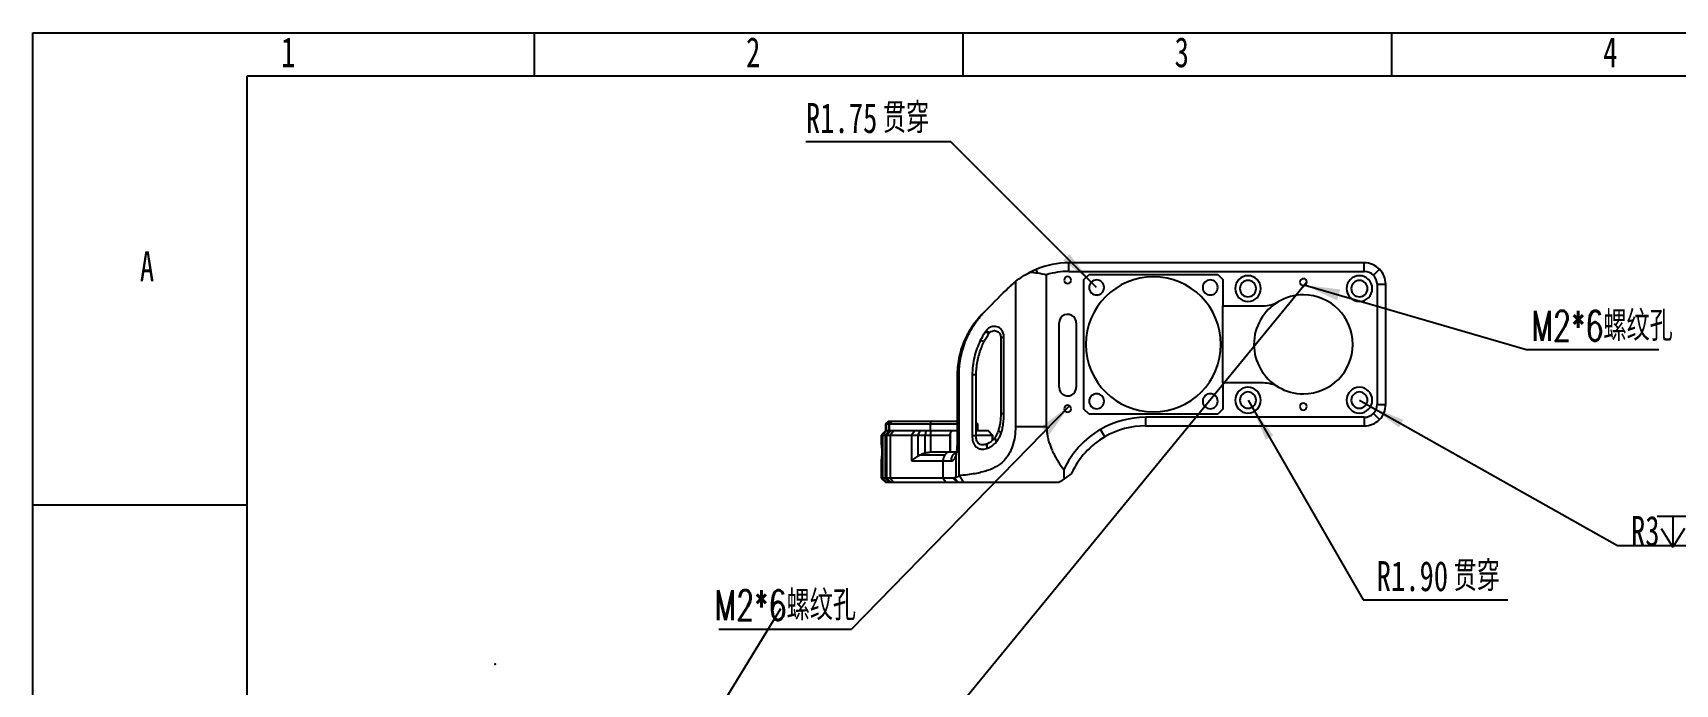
# Model space of a CAD drawing. Header units: millimetres. Extents: x 0 to 304, y 0 to 210.
# Drawn here: x 0 to 191.6, y 134.1 to 210 of the extents above; entities that cross this region are included whole.
import ezdxf

# ---------------------------------------------------------------- set-up
doc = ezdxf.new("R2010")
doc.units = ezdxf.units.MM
doc.header["$PDSIZE"] = -1
doc.layers.add('图框', color=7, linetype='Continuous')
doc.styles.add('SLDTEXTSTYLE0', font='TXT', dxfattribs={"width": 0.7, "bigfont": 'bigfont'})
doc.styles.add('SLDTEXTSTYLE3', font='TXT', dxfattribs={"width": 0.7})
doc.dimstyles.new('SLDDIMSTYLE2', dxfattribs={"dimtxt": 3.5, "dimasz": 4.08, "dimexe": 0, "dimexo": 0.0625, "dimgap": 0.875, "dimtad": 0, "dimtih": 1, "dimtoh": 1, "dimlfac": 2, "dimrnd": 1e-09, "dimzin": 12, "dimdsep": 46, "dimtxsty": 'SLDTEXTSTYLE3', "dimsah": 1, "dimcen": 0, "dimadec": 0, "dimazin": 3, "dimtfac": 1, "dimtofl": 0, "dimtmove": 0, "dimatfit": 3, "dimfxl": 1, "dimfrac": 2, "dimtolj": 1, "dimtzin": 12, "dimarcsym": 0})
doc.dimstyles.new('SLDDIMSTYLE3', dxfattribs={"dimtxt": 3.5, "dimasz": 4.08, "dimexe": 0, "dimexo": 0.0625, "dimgap": 0.875, "dimtad": 0, "dimtih": 1, "dimtoh": 1, "dimlfac": 2, "dimrnd": 1e-09, "dimzin": 4, "dimdsep": 46, "dimtxsty": 'SLDTEXTSTYLE3', "dimsah": 1, "dimcen": 0, "dimadec": 0, "dimazin": 1, "dimtfac": 1, "dimtofl": 0, "dimtmove": 0, "dimatfit": 3, "dimfxl": 1, "dimfrac": 2, "dimtolj": 1, "dimtzin": 12, "dimarcsym": 0})
doc.dimstyles.new('SLDDIMSTYLE4', dxfattribs={"dimtxt": 0.18, "dimasz": 4.08, "dimexe": 0, "dimexo": 0.0625, "dimgap": 0, "dimtad": 0, "dimtih": 1, "dimtoh": 1, "dimdec": 0, "dimrnd": 1e-09, "dimzin": 0, "dimdsep": 46, "dimtxsty": 'Standard', "dimsah": 1, "dimcen": 0.09, "dimadec": 0, "dimazin": 0, "dimtfac": 4.08, "dimtdec": 0, "dimtofl": 0, "dimtmove": 0, "dimatfit": 3, "dimfxl": 1, "dimfrac": 2, "dimtolj": 1, "dimtzin": 0, "dimarcsym": 0})
doc.dimstyles.new('SLDDIMSTYLE5', dxfattribs={"dimtxt": 0.18, "dimasz": 4.08, "dimexe": 0, "dimexo": 0.0625, "dimgap": 0, "dimtad": 0, "dimtih": 1, "dimtoh": 1, "dimdec": 0, "dimrnd": 1e-09, "dimzin": 0, "dimdsep": 46, "dimtxsty": 'Standard', "dimblk1": 'NONE', "dimblk2": 'NONE', "dimsah": 1, "dimcen": 0.09, "dimadec": 0, "dimazin": 0, "dimtfac": 4.08, "dimtdec": 0, "dimtofl": 0, "dimtmove": 0, "dimatfit": 3, "dimldrblk": 'NONE', "dimfxl": 1, "dimfrac": 2, "dimtolj": 1, "dimtzin": 0, "dimarcsym": 0})

# ---------------------------------------------------------------- blocks, each defined once
blk = doc.blocks.new('SW_SYMBOL_HOLE_DEPTH')
at = {"layer": '图框', "color": 0}
for p, q in [((0, 875), (800, 875)), ((400, 875), (400, 75)), ((100, 555), (400, 75)), ((700, 555), (400, 75))]:
    blk.add_line(p, q, dxfattribs=at)
blk = doc.blocks.new('_D_2')
at = {"layer": '图框'}
for p, q in [((154.77, 167.2), (156.08, 166.46)), ((156.08, 166.46), (184.86, 150.24)), ((184.86, 150.24), (194.95, 150.24))]:
    blk.add_line(p, q, dxfattribs=at)
blk.add_solid([(156.08, 166.46), (159.38, 164.01), (159.88, 164.9)], dxfattribs=at)
at = {"layer": '图框', "xscale": 0.0045117371, "yscale": 0.0045117371, "zscale": 0.0045117371}
blk.add_blockref('SW_SYMBOL_HOLE_DEPTH', (189.52, 149.72), dxfattribs=at)
at = {"layer": '图框', "char_height": 3.5, "attachment_point": 1, "style": 'SLDTEXTSTYLE3'}
for s, insert in [('R3', (186.45, 153.71)), ('3', (193.41, 153.71))]:
    blk.add_mtext(s, dxfattribs=dict(at, insert=insert))
blk = doc.blocks.new('_D_3')
at = {"layer": '图框'}
for p, q in [((141.77, 167.2), (142.24, 166.37)), ((142.24, 166.37), (155.19, 143.93)), ((155.19, 143.93), (172.1, 143.93))]:
    blk.add_line(p, q, dxfattribs=at)
blk.add_solid([(142.24, 166.37), (143.84, 162.59), (144.72, 163.09)], dxfattribs=at)
at = {"layer": '图框', "char_height": 3.5, "attachment_point": 1}
for s, insert, style in [('R1.90', (156.78, 148.44), 'SLDTEXTSTYLE3'), ('贯穿', (165.76, 148.44), 'SLDTEXTSTYLE0')]:
    blk.add_mtext(s, dxfattribs=dict(at, insert=insert, style=style))
blk = doc.blocks.new('_D_4')
at = {"layer": '图框'}
for p, q in [((107.1, 197.32), (90.19, 197.32)), ((123.49, 180.94), (107.1, 197.32)), ((124.11, 180.33), (123.49, 180.94))]:
    blk.add_line(p, q, dxfattribs=at)
blk.add_solid([(123.49, 180.94), (120.96, 184.19), (120.24, 183.47)], dxfattribs=at)
at = {"layer": '图框', "char_height": 3.5, "attachment_point": 1}
for s, insert, style in [('R1.75', (90.19, 201.83), 'SLDTEXTSTYLE3'), ('贯穿', (99.17, 201.83), 'SLDTEXTSTYLE0')]:
    blk.add_mtext(s, dxfattribs=dict(at, insert=insert, style=style))
blk = doc.blocks.new('SW_NOTE_0')
at = {"layer": '图框', "color": 0}
blk.add_line((-15.5, 0), (0, 0), dxfattribs=at)
at = {"layer": '图框', "color": 0, "insert": (-15.98, 4.52), "char_height": 3.5, "attachment_point": 1, "style": 'SLDTEXTSTYLE0'}
blk.add_mtext('M2*6螺纹孔', dxfattribs=at)
blk = doc.blocks.new('_None')
blk = doc.blocks.new('SW_NOTE_0_1')
at = {"layer": '图框', "color": 0}
blk.add_line((15.33, 0), (0, 0), dxfattribs=at)
at = {"layer": '图框', "color": 0, "insert": (0.46, 4.55), "char_height": 3.5, "attachment_point": 1, "style": 'SLDTEXTSTYLE0'}
blk.add_mtext('M2*6螺纹孔', dxfattribs=at)

msp = doc.modelspace()

# ---------------------------------------------------------------- linework, layer by layer
at = {"color": 7, "linetype": 'Continuous', "lineweight": 25}
for p, q in [((117.2206, 182.0222), (117.0495, 182.4352)), ((120.8764, 182.1964), (120.8764, 183.1964)), ((155.3342, 183.1964), (120.8764, 183.1964)), ((120.8764, 182.1964), (155.3342, 182.1964)), ((155.3342, 182.1964), (155.3342, 183.1964)), ((156.3949, 181.7571), (157.102, 182.4642)), ((114.6374, 181.0115), (114.6374, 164.1214)), ((118.2716, 164.1214), (118.2716, 181.8112)), ((122.6342, 181.2606), (123.22, 181.8464)), ((122.6342, 166.1322), (122.6342, 181.2606)), ((123.22, 181.8464), (138.2484, 181.8464)), ((138.2484, 181.8464), (138.8342, 181.2606)), ((138.8342, 181.2606), (138.8342, 178.1964)), ((156.8342, 180.6964), (156.8342, 166.6964)), ((156.8342, 180.6964), (157.8342, 180.6964)), ((157.8342, 166.6964), (157.8342, 180.6964)), ((138.8342, 178.1964), (143.5542, 178.1964)), ((138.8342, 169.1964), (138.8342, 178.1964)), ((110.7274, 177.157), (110.7507, 177.2129)), ((111.5497, 174.9661), (111.1174, 175.1413)), ((111.2081, 175.2753), (111.6516, 175.087)), ((112.9206, 174.5455), (112.9206, 165.6214)), ((112.9206, 174.5455), (113.2996, 174.5455)), ((113.2996, 165.6214), (113.2996, 174.5455)), ((119.7342, 168.6964), (119.7342, 176.1964)), ((121.7342, 176.1964), (121.7342, 168.6964)), ((110.9767, 173.988), (110.5347, 174.1292)), ((107.8214, 169.7291), (107.8214, 162.1214)), ((107.8255, 169.7041), (107.8261, 169.7041)), ((107.8699, 162.1214), (107.8699, 169.7041)), ((108.0584, 158.4188), (108.0584, 170.1439)), ((109.5954, 170.144), (109.5954, 163.026)), ((110.0584, 170.144), (109.5954, 170.144)), ((110.0584, 163.026), (110.0584, 170.144)), ((138.8342, 169.1964), (138.8342, 166.1322)), ((143.5542, 169.1964), (138.8342, 169.1964)), ((156.8342, 166.6964), (157.8342, 166.6964)), ((112.9206, 165.6214), (113.2996, 165.6214)), ((123.22, 165.5464), (122.6342, 166.1322)), ((138.2484, 165.5464), (123.22, 165.5464)), ((155.3342, 165.1964), (129.8191, 165.1964)), ((129.8191, 165.1964), (129.8191, 164.1964)), ((138.8342, 166.1322), (138.2484, 165.5464)), ((155.3342, 165.1964), (155.3342, 164.1964)), ((156.3949, 165.6358), (157.102, 164.9287)), ((99.4842, 163.6214), (98.9842, 163.1214)), ((98.9842, 163.1214), (98.9842, 162.0286)), ((98.9842, 163.1214), (99.1113, 163.1214)), ((99.6003, 163.6214), (99.1113, 163.1214)), ((99.1113, 163.1214), (99.1113, 158.1214)), ((99.1113, 163.1214), (99.4194, 163.1214)), ((99.9083, 163.6214), (99.4194, 163.1214)), ((99.4194, 163.1214), (99.4194, 158.1214)), ((99.4194, 163.1214), (99.6512, 163.1214)), ((99.7842, 164.7214), (99.4842, 164.4214)), ((99.4842, 164.4214), (99.4842, 163.6214)), ((99.4842, 164.4214), (99.6003, 164.4214)), ((99.6003, 163.6214), (99.4842, 163.6214)), ((99.6003, 164.4214), (99.8936, 164.7214)), ((99.6003, 163.6214), (99.6003, 164.4214)), ((99.6003, 164.4214), (99.9083, 164.4214)), ((99.9083, 163.6214), (99.6003, 163.6214)), ((100.0938, 163.6214), (99.6512, 163.1214)), ((99.6512, 163.1214), (100.0472, 163.1214)), ((99.6512, 158.1214), (99.6512, 163.1214)), ((99.8936, 164.7214), (99.7842, 164.7214)), ((100.2017, 164.7214), (99.8936, 164.7214)), ((99.9083, 164.4214), (100.2017, 164.7214)), ((99.9083, 163.6214), (99.9083, 164.4214)), ((99.9083, 164.4214), (99.959, 164.4214)), ((99.959, 163.6214), (99.9083, 163.6214)), ((99.959, 163.6214), (99.959, 164.4214)), ((99.959, 164.4214), (104.7342, 164.4214)), ((100.0938, 163.6214), (99.959, 163.6214)), ((100.4106, 163.6214), (100.0472, 163.1214)), ((100.0472, 158.1214), (100.0472, 163.1214)), ((100.0472, 163.1214), (102.5166, 163.1214)), ((100.4106, 163.6214), (100.0938, 163.6214)), ((100.2357, 164.7214), (100.2017, 164.7214)), ((104.7342, 164.7214), (100.2357, 164.7214)), ((102.88, 163.6214), (100.4106, 163.6214)), ((102.88, 163.6214), (102.5166, 163.1214)), ((102.5166, 163.1214), (102.5166, 160.1214)), ((102.5166, 163.1214), (103.2483, 163.1214)), ((103.4653, 163.6214), (102.88, 163.6214)), ((103.4653, 163.6214), (103.2483, 163.1214)), ((103.2483, 163.1214), (103.2483, 160.6706)), ((103.2483, 163.1214), (104.1226, 163.1214)), ((104.1648, 163.6214), (103.4653, 163.6214)), ((104.1648, 163.6214), (104.1226, 163.1214)), ((104.1226, 161.0527), (104.1226, 163.1214)), ((104.1226, 163.1214), (104.7342, 163.1214)), ((104.7342, 163.6214), (104.1648, 163.6214)), ((104.7342, 164.7214), (104.7342, 164.4214)), ((107.8214, 164.7214), (104.7342, 164.7214)), ((104.7342, 163.6214), (104.7342, 164.4214)), ((104.7342, 164.4214), (107.8214, 164.4214)), ((104.7342, 163.6214), (104.7342, 163.1214)), ((107.314, 163.6214), (104.7342, 163.6214)), ((104.7342, 163.1214), (104.7342, 161.1214)), ((104.7342, 163.1214), (106.9663, 163.1214)), ((106.9663, 163.1214), (106.9663, 161.1214)), ((107.0488, 161.1214), (107.0488, 163.3864)), ((107.8016, 163.6214), (107.314, 163.6214)), ((107.8214, 163.6146), (107.8016, 163.6214)), ((110.0584, 163.026), (109.5954, 163.026)), ((110.2342, 164.4214), (110.0584, 164.5973)), ((110.0584, 164.4214), (110.2342, 164.4214)), ((111.472, 163.6214), (110.0584, 163.6214)), ((110.0584, 163.1214), (111.9711, 163.1214)), ((110.2342, 163.6214), (110.2342, 164.4214)), ((111.472, 163.6214), (111.9711, 163.1214)), ((111.4757, 163.6214), (111.472, 163.6214)), ((111.9757, 163.1214), (111.4757, 163.6214)), ((111.9711, 163.1214), (111.9757, 163.1214)), ((111.9711, 163.1214), (111.9711, 162.5371)), ((111.9757, 162.5412), (111.9757, 163.1214)), ((112.6422, 163.65), (112.9588, 163.3255)), ((114.6374, 164.1214), (118.2716, 164.1214)), ((125.0691, 162.9237), (124.5691, 163.7897)), ((129.8191, 164.1964), (155.3342, 164.1964)), ((106.9118, 161.1214), (104.6479, 161.1214)), ((107.9764, 161.1214), (106.9118, 161.1214)), ((107.8254, 162.1214), (107.8261, 162.1214)), ((111.344, 162.1078), (111.3144, 161.7937)), ((111.3789, 161.6197), (111.3722, 161.585)), ((112.2274, 162.8099), (112.3743, 162.2826)), ((98.9842, 160.2786), (98.9842, 158.1214)), ((102.5166, 160.1214), (106.185, 160.1214)), ((103.536, 160.8285), (106.3979, 160.8285)), ((106.185, 160.1214), (106.185, 158.1214)), ((106.185, 160.1214), (107.1244, 160.1214)), ((107.7031, 158.1638), (107.7031, 160.7364)), ((98.9842, 158.1214), (99.4842, 157.6214)), ((99.1113, 158.1214), (98.9842, 158.1214)), ((99.1113, 158.1214), (99.6003, 157.6214)), ((99.4194, 158.1214), (99.1113, 158.1214)), ((99.6512, 158.1214), (99.4194, 158.1214)), ((99.4194, 158.1214), (99.9083, 157.6214)), ((99.4842, 157.6214), (99.6003, 157.6214)), ((99.6003, 157.6214), (99.9083, 157.6214)), ((100.0472, 158.1214), (99.6512, 158.1214)), ((100.0938, 157.6214), (99.6512, 158.1214)), ((99.9083, 157.6214), (100.0938, 157.6214)), ((106.185, 158.1214), (100.0472, 158.1214)), ((100.0472, 158.1214), (100.4106, 157.6214)), ((100.0938, 157.6214), (100.4106, 157.6214)), ((100.4106, 157.6214), (106.5484, 157.6214)), ((107.3762, 158.1214), (106.185, 158.1214)), ((106.185, 158.1214), (106.5484, 157.6214)), ((106.5484, 157.6214), (107.819, 157.6214)), ((107.819, 157.6214), (107.3762, 158.1214)), ((107.4793, 158.1248), (107.936, 157.6214)), ((107.819, 157.6214), (107.936, 157.6214))]:
    msp.add_line(p, q, dxfattribs=at)
at = {"color": 7, "linetype": 'Continuous'}
for q in [(53.8985, 136.422), (53.9271, 136.4793)]:
    msp.add_line((53.9271, 136.422), q, dxfattribs=at)
at = {"color": 7, "linetype": 'Continuous', "lineweight": 25}
for centre, radius, start, end in [((120.8764, 173.1964), 10, 112.5, 116.778497), ((120.8764, 173.1964), 10, 90, 112.5), ((120.8764, 173.1964), 9, 90, 106.82341), ((155.3342, 180.6964), 2.5, 45, 90), ((155.3342, 180.6964), 1.5, 45, 90), ((155.3342, 180.6964), 2.5, 360, 45), ((120.7342, 181.1964), 0.405, 0, 180), ((120.7342, 181.1964), 0.405, 180, 0), ((130.7342, 173.6964), 7.875, 90, 270), ((124.1051, 180.3256), 0.875, 90, 270), ((124.1051, 180.3256), 0.875, 270, 90), ((130.7342, 173.6964), 7.875, 270, 90), ((137.3634, 180.3256), 0.875, 90, 270), ((137.3634, 180.3256), 0.875, 270, 90), ((141.7688, 180.1964), 1.5, 90, 270), ((141.7688, 180.1964), 0.95, 90, 270), ((141.7688, 180.1964), 1.5, 270, 90), ((141.7688, 180.1964), 0.95, 270, 90), ((148.2342, 180.9464), 0.405, 0, 180), ((148.2342, 180.9464), 0.405, 180, 0), ((154.7688, 180.1964), 1.5, 90, 270), ((154.7688, 180.1964), 0.95, 90, 270), ((154.7688, 180.1964), 1.5, 270, 90), ((154.7688, 180.1964), 0.95, 270, 90), ((155.3342, 180.6964), 1.5, 360, 45), ((148.2342, 173.6964), 5.7684, 120.327969, 239.672031), ((143.5542, 181.6964), 3.5, 270, 285.163984), ((143.5542, 181.6964), 3.5, 285.163984, 300.327969), ((148.2342, 173.6964), 5.7684, 90, 120.327969), ((148.2342, 173.6964), 5.7684, 270, 90), ((120.7342, 176.1964), 1, 45, 180), ((120.7342, 176.1964), 1, 360, 45), ((118.7198, 170.0926), 9.126, 145.396176, 146.412093), ((120.7342, 168.6964), 1, 180, 315), ((120.7342, 168.6964), 1, 315, 360), ((141.7688, 167.1964), 1.5, 90, 270), ((141.7688, 167.1964), 1.5, 270, 90), ((143.5542, 165.6964), 3.5, 74.836016, 90), ((143.5542, 165.6964), 3.5, 59.672031, 74.836016), ((148.2342, 173.6964), 5.7684, 239.672031, 270), ((154.7688, 167.1964), 1.5, 90, 270), ((154.7688, 167.1964), 1.5, 270, 90), ((124.1051, 167.0673), 0.875, 90, 270), ((124.1051, 167.0673), 0.875, 270, 90), ((137.3634, 167.0673), 0.875, 90, 270), ((137.3634, 167.0673), 0.875, 270, 90), ((141.7688, 167.1964), 0.95, 90, 270), ((141.7688, 167.1964), 0.95, 270, 90), ((148.2342, 166.4464), 0.405, 0, 180), ((154.7688, 167.1964), 0.95, 90, 270), ((154.7688, 167.1964), 0.95, 270, 90), ((155.3342, 166.6964), 1.5, 315, 360), ((155.3342, 166.6964), 2.5, 315, 360), ((120.7342, 166.1964), 0.405, 0, 180), ((120.7342, 166.1964), 0.405, 180, 0), ((129.8191, 154.6964), 10.5, 90, 120), ((148.2342, 166.4464), 0.405, 180, 0), ((155.3342, 166.6964), 1.5, 270, 315), ((155.3342, 166.6964), 2.5, 270, 315), ((129.8191, 154.6964), 10.5, 120, 155.445733), ((129.8191, 154.6964), 9.5, 120, 155.427197), ((129.8191, 154.6964), 9.5, 90, 120), ((106.9398, 160.4749), 0.6471, 92.484439, 146.876276), ((107.3982, 160.1418), 1.2133, 145.529552, 180.962759)]:
    msp.add_arc(centre, radius, start, end, dxfattribs=at)
for points in [[(114.6374, 181.0115), (115.174, 181.4399), (115.758, 181.8146), (116.3709, 182.124)], [(116.3709, 182.124), (116.6556, 182.0999), (116.9392, 182.0659), (117.2206, 182.0222)], [(111.1589, 177.6211), (112.1818, 178.644), (113.0639, 179.5261), (113.8053, 180.2675)], [(117.2206, 182.0222), (117.5747, 181.9672), (117.9259, 181.8967), (118.2716, 181.8112)], [(111.1589, 177.6211), (111.1339, 177.5961), (110.9965, 177.4587), (110.7507, 177.2129)], [(111.1174, 175.1413), (110.9043, 174.8204), (110.7088, 174.4819), (110.5347, 174.1292)], [(110.9767, 173.988), (111.1539, 174.3415), (111.3472, 174.6672), (111.5497, 174.9661)], [(111.5497, 174.9661), (111.5793, 175.0099), (111.6133, 175.0503), (111.6516, 175.087)], [(110.928, 173.8895), (110.9441, 173.9225), (110.9603, 173.9554), (110.9767, 173.988)], [(110.0584, 170.144), (110.0584, 170.3975), (110.0702, 170.6511), (110.0934, 170.9042)], [(107.8693, 169.7041), (107.9431, 169.8763), (108.006, 170.0231), (108.0577, 170.1439)], [(100.2357, 164.7214), (100.1436, 164.6218), (100.0507, 164.5211), (99.959, 164.4214)], [(112.6422, 163.65), (112.6288, 163.6088), (112.6152, 163.5695), (112.6017, 163.5321)], [(111.344, 162.1078), (111.3033, 162.0882), (111.2621, 162.0694), (111.2205, 162.0511)], [(111.3722, 161.585), (111.3795, 161.5873), (111.3867, 161.5896), (111.394, 161.5919)], [(111.394, 161.5919), (111.3886, 161.6016), (111.3836, 161.6107), (111.3789, 161.6197)], [(112.2274, 162.8099), (112.1898, 162.7596), (112.1468, 162.7066), (112.0967, 162.6514)], [(120.2686, 159.0598), (120.2677, 158.7142), (120.2848, 158.3692), (120.3182, 158.0263)], [(107.4793, 158.1248), (107.446, 158.1225), (107.4116, 158.1214), (107.3762, 158.1214)], [(107.7028, 158.1637), (107.6346, 158.1432), (107.56, 158.1304), (107.4793, 158.1248)], [(108.0805, 158.3994), (108.0732, 158.4059), (108.0658, 158.4123), (108.0584, 158.4188)], [(120.3182, 158.0263), (120.1294, 157.8903), (119.942, 157.7552), (119.7564, 157.6214)], [(121.1794, 158.647), (120.9046, 158.4489), (120.6187, 158.2429), (120.3182, 158.0263)]]:
    msp.add_open_spline(points, degree=3, dxfattribs=at)
for points, knots in [([(113.8053, 180.2675), (113.8411, 180.303), (113.9127, 180.374), (114.0195, 180.4758), (114.1254, 180.5742), (114.2303, 180.6688), (114.3341, 180.7598), (114.4366, 180.8472), (114.5379, 180.9315), (114.6043, 180.9849), (114.6374, 181.0115)], [0, 0, 0, 0, 0.12623462, 0.25198267, 0.37731033, 0.50228443, 0.62697241, 0.75144213, 0.87576183, 1, 1, 1, 1]), ([(110.7187, 177.1645), (110.5685, 177.0064), (110.2678, 176.6896), (109.8539, 176.1637), (109.4077, 175.5136), (108.9585, 174.7197), (108.541, 173.7736), (108.2167, 172.7868), (107.989, 171.7723), (107.848, 170.7419), (107.8305, 170.0498), (107.8218, 169.704)], [0, 0, 0, 0, 0.08333486, 0.16690354, 0.25039806, 0.37558187, 0.5008135, 0.62605646, 0.75098233, 0.87561307, 1, 1, 1, 1]), ([(107.8693, 169.7041), (107.8575, 170.3985), (107.9088, 171.0949), (108.1412, 172.4678), (108.3231, 173.1452), (108.8177, 174.4447), (109.1294, 175.0663), (109.6804, 175.9305), (109.8779, 176.2073), (110.1927, 176.6016), (110.3008, 176.7296), (110.467, 176.9159), (110.5235, 176.9773), (110.6085, 177.0674), (110.6367, 177.0969), (110.6946, 177.1564), (110.7246, 177.1868), (110.7506, 177.2128)], [0, 0, 0, 0, 0.25, 0.25, 0.5, 0.5, 0.75, 0.75, 0.875, 0.875, 0.9375, 0.9375, 0.96875, 0.96875, 0.984375, 0.984375, 1, 1, 1, 1]), ([(108.0577, 170.1439), (108.0582, 170.2221), (108.0591, 170.369), (108.0661, 170.5752), (108.0753, 170.753), (108.0855, 170.9027), (108.0953, 171.0245), (108.104, 171.1186), (108.1271, 171.3517), (108.1746, 171.7217), (108.2968, 172.4025), (108.512, 173.2477), (108.8527, 174.1854), (109.3029, 175.14), (109.7488, 175.888), (110.1684, 176.4792), (110.4542, 176.8448), (110.7157, 177.1519), (110.9471, 177.4058), (111.0927, 177.5538), (111.1589, 177.6211)], [0, 0, 0, 0, 0.02780776, 0.05224598, 0.07334466, 0.09112799, 0.10561508, 0.11682067, 0.12475561, 0.18893582, 0.24948787, 0.37097539, 0.49934909, 0.60567507, 0.74986559, 0.81399033, 0.87109577, 0.92115787, 0.96414025, 1, 1, 1, 1]), ([(113.2996, 174.5455), (113.2996, 174.7123), (113.2695, 174.8774), (113.1687, 175.1612), (113.0988, 175.2822), (112.9405, 175.4808), (112.8519, 175.5593), (112.6638, 175.6825), (112.5642, 175.7268), (112.2544, 175.8138), (112.0314, 175.8105), (111.7013, 175.6985), (111.5919, 175.6426), (111.3859, 175.4901), (111.2892, 175.3928), (111.2081, 175.2753)], [0, 0, 0, 0, 0.125, 0.125, 0.25, 0.25, 0.375, 0.375, 0.5, 0.5, 0.75, 0.75, 0.875, 0.875, 1, 1, 1, 1]), ([(111.6516, 175.087), (111.7316, 175.1636), (111.8235, 175.2176), (112.0081, 175.2843), (112.1009, 175.2974), (112.3622, 175.2913), (112.5137, 175.228), (112.7431, 175.0513), (112.8213, 174.9364), (112.8876, 174.7735), (112.9013, 174.7213), (112.9177, 174.6276), (112.9206, 174.5862), (112.9206, 174.5455)], [0, 0, 0, 0, 0.125, 0.125, 0.25, 0.25, 0.5, 0.5, 0.75, 0.75, 0.875, 0.875, 1, 1, 1, 1]), ([(110.5347, 174.1292), (110.3943, 173.8448), (110.2635, 173.5411), (110.0311, 172.9021), (109.9293, 172.568), (109.7637, 171.8864), (109.7008, 171.5398), (109.6167, 170.8436), (109.5954, 170.4939), (109.5954, 170.144)], [0, 0, 0, 0, 0.25, 0.25, 0.5, 0.5, 0.75, 0.75, 1, 1, 1, 1]), ([(110.0934, 170.9042), (110.1176, 171.167), (110.1538, 171.4288), (110.2519, 171.9498), (110.4367, 172.7264), (110.7161, 173.4547), (110.928, 173.8895)], [0, 0, 0, 0, 0.25, 0.25, 0.5, 1, 1, 1, 1]), ([(107.8261, 169.7041), (107.8253, 169.7041), (107.8234, 169.7041), (107.8519, 169.7041), (107.8698, 169.7041)], [0, 0, 0, 0, 0.37013882, 1, 1, 1, 1]), ([(112.9206, 165.6214), (112.9206, 165.2843), (112.8998, 164.9466), (112.8332, 164.4502), (112.805, 164.2862), (112.7349, 163.9638), (112.6926, 163.8042), (112.6422, 163.65)], [0, 0, 0, 0, 0.5, 0.5, 0.75, 0.75, 1, 1, 1, 1]), ([(112.9588, 163.3255), (112.9871, 163.4063), (113.0147, 163.4932), (113.0654, 163.6695), (113.0888, 163.7595), (113.1531, 164.0342), (113.1882, 164.2238), (113.2721, 164.8059), (113.2996, 165.2119), (113.2996, 165.6214)], [0, 0, 0, 0, 0.125, 0.125, 0.25, 0.25, 0.5, 0.5, 1, 1, 1, 1]), ([(107.0488, 163.3864), (107.041, 163.3718), (107.0249, 163.3415), (107.0051, 163.2927), (106.9881, 163.2397), (106.9745, 163.1823), (106.9691, 163.1421), (106.9663, 163.1214)], [0, 0, 0, 0, 0.17821806, 0.36721801, 0.56711773, 0.77801681, 1, 1, 1, 1]), ([(107.314, 163.6214), (107.3008, 163.6157), (107.2739, 163.6041), (107.2361, 163.5829), (107.1997, 163.5585), (107.165, 163.5307), (107.1323, 163.4996), (107.1017, 163.4652), (107.0734, 163.4274), (107.0571, 163.4003), (107.0488, 163.3864)], [0, 0, 0, 0, 0.10965104, 0.22321248, 0.34095405, 0.46311783, 0.58992056, 0.72155604, 0.85819755, 1, 1, 1, 1]), ([(114.6374, 164.1214), (114.6374, 163.7327), (114.6111, 163.3423), (114.5023, 162.5869), (114.4198, 162.2227), (114.1965, 161.5359), (114.0556, 161.2132), (113.799, 160.7705), (113.7059, 160.6298), (113.5042, 160.3638), (113.3954, 160.2383), (113.0412, 159.8815), (112.7675, 159.6687), (112.1244, 159.2869), (111.7552, 159.1199), (110.9061, 158.8375), (110.4273, 158.7211), (109.6191, 158.5782), (109.3337, 158.5358), (108.7256, 158.4603), (108.4047, 158.4273), (108.0805, 158.3994)], [0, 0, 0, 0, 0.125, 0.125, 0.25, 0.25, 0.375, 0.375, 0.4375, 0.4375, 0.5, 0.5, 0.625, 0.625, 0.75, 0.75, 0.875, 0.875, 0.9375, 0.9375, 1, 1, 1, 1]), ([(109.5954, 163.026), (109.5954, 162.926), (109.5995, 162.8212), (109.6228, 162.6052), (109.6412, 162.4938), (109.7067, 162.2594), (109.7539, 162.1368), (109.8607, 161.9586), (109.9022, 161.9005), (109.9988, 161.7907), (110.0524, 161.7411), (110.1663, 161.6554), (110.2265, 161.619), (110.3502, 161.5607), (110.4117, 161.539), (110.5316, 161.5072), (110.5902, 161.4972), (110.7032, 161.4853), (110.757, 161.4834), (110.9148, 161.4858), (111.0146, 161.4987), (111.2024, 161.5352), (111.2906, 161.5592), (111.3722, 161.585)], [0, 0, 0, 0, 0.125, 0.125, 0.25, 0.25, 0.375, 0.375, 0.4375, 0.4375, 0.5, 0.5, 0.5625, 0.5625, 0.625, 0.625, 0.6875, 0.6875, 0.75, 0.75, 0.875, 0.875, 1, 1, 1, 1]), ([(111.2564, 162.0671), (111.1904, 162.0463), (111.1233, 162.0281), (110.988, 162.0001), (110.9203, 161.9898), (110.7772, 161.9814), (110.7017, 161.9836), (110.5435, 162.0144), (110.4621, 162.044), (110.3138, 162.1472), (110.2539, 162.217), (110.164, 162.3707), (110.1337, 162.4537), (110.0906, 162.6193), (110.0777, 162.7011), (110.0614, 162.8651), (110.0584, 162.9467), (110.0584, 163.026)], [0, 0, 0, 0, 0.125, 0.125, 0.25, 0.25, 0.375, 0.375, 0.5, 0.5, 0.625, 0.625, 0.75, 0.75, 0.875, 0.875, 1, 1, 1, 1]), ([(112.6017, 163.5321), (112.5285, 163.3298), (112.4184, 163.1013), (112.3301, 162.959), (112.2914, 162.9001), (112.28, 162.8832), (112.2549, 162.8474), (112.2416, 162.8289), (112.2274, 162.8099)], [0, 0, 0, 0, 0.5, 0.75, 0.75, 0.875, 0.875, 1, 1, 1, 1]), ([(112.3743, 162.2826), (112.396, 162.307), (112.4165, 162.331), (112.4551, 162.3778), (112.4733, 162.4005), (112.5363, 162.4832), (112.634, 162.6217), (112.7444, 162.8197), (112.8539, 163.049), (112.9078, 163.1797), (112.9588, 163.3255)], [0, 0, 0, 0, 0.125, 0.125, 0.25, 0.25, 0.5, 0.75, 0.75, 1, 1, 1, 1]), ([(118.2716, 164.1214), (118.272, 164.0573), (118.273, 163.931), (118.2811, 163.7443), (118.294, 163.5632), (118.3122, 163.3877), (118.3522, 163.1001), (118.4356, 162.6931), (118.5793, 162.1908), (118.7602, 161.6985), (118.9751, 161.2132), (119.2338, 160.7052), (119.5367, 160.1748), (119.8825, 159.6209), (120.1372, 159.2508), (120.2686, 159.0598)], [0, 0, 0, 0, 0.03476277, 0.0685327, 0.10133868, 0.13321225, 0.16418778, 0.25881822, 0.35825976, 0.4472619, 0.54305974, 0.64598736, 0.75631413, 0.8742587, 1, 1, 1, 1]), ([(98.9842, 162.0286), (98.9843, 162.0283), (98.9844, 162.0275), (98.9852, 162.0214), (98.9865, 162.0117), (98.9882, 161.9979), (98.9905, 161.9802), (98.9948, 161.9448), (99.0026, 161.8789), (99.0141, 161.7667), (99.0255, 161.6328), (99.0348, 161.4823), (99.0411, 161.3207), (99.0432, 161.1536), (99.0411, 160.9863), (99.0348, 160.8246), (99.0255, 160.6742), (99.0141, 160.5403), (99.0026, 160.4282), (98.9937, 160.3529), (98.9881, 160.3077), (98.9848, 160.2831), (98.9844, 160.2801), (98.9842, 160.2786)], [0, 0, 0, 0, 0.02080227, 0.04144335, 0.06203125, 0.08267482, 0.10348202, 0.12455831, 0.18647817, 0.24938356, 0.31163908, 0.37459418, 0.43717779, 0.50007322, 0.56295522, 0.62569393, 0.68864371, 0.75077139, 0.81378743, 0.87568043, 0.91750115, 0.95865391, 1, 1, 1, 1]), ([(103.536, 160.8284), (103.5701, 160.8448), (103.637, 160.8771), (103.7383, 160.9213), (103.8375, 160.9611), (103.9345, 160.9962), (104.029, 161.027), (104.0919, 161.0443), (104.1226, 161.0527)], [0, 0, 0, 0, 0.184260554, 0.361300032, 0.531243075, 0.69423061, 0.850422402, 1, 1, 1, 1]), ([(104.1226, 161.0527), (104.1575, 161.0613), (104.227, 161.0784), (104.3324, 161.0975), (104.4376, 161.1113), (104.5427, 161.1198), (104.6129, 161.1209), (104.6479, 161.1214)], [0, 0, 0, 0, 0.20361031, 0.40489904, 0.60437601, 0.80256499, 1, 1, 1, 1]), ([(107.9764, 161.1214), (107.7533, 161.1214), (107.5307, 161.0139), (107.2181, 160.6425), (107.1244, 160.3832), (107.1244, 160.1214)], [0, 0, 0, 0, 0.5, 0.5, 1, 1, 1, 1]), ([(107.7032, 160.7364), (107.7608, 160.9203), (107.8025, 161.1381), (107.857, 161.6114), (107.8699, 161.8664), (107.8699, 162.1214)], [0, 0, 0, 0, 0.5, 0.5, 1, 1, 1, 1]), ([(107.8236, 162.1214), (107.8224, 162.0027), (107.82, 161.7772), (107.7985, 161.4971), (107.7804, 161.3041), (107.773, 161.1992), (107.7943, 161.1792), (107.8028, 161.1713)], [0, 0, 0, 0, 0.25699491, 0.48777069, 0.69287765, 0.87769765, 1, 1, 1, 1]), ([(107.8261, 162.1214), (107.8253, 162.1214), (107.8234, 162.1214), (107.8519, 162.1214), (107.8699, 162.1214)], [0, 0, 0, 0, 0.370501, 1, 1, 1, 1]), ([(111.3144, 161.7936), (111.3069, 161.82), (111.2932, 161.8679), (111.273, 161.9367), (111.2498, 161.9969), (111.2302, 162.0332), (111.2205, 162.0511)], [0, 0, 0, 0, 0.29252177, 0.53312468, 0.76945483, 1, 1, 1, 1]), ([(111.3789, 161.6197), (111.3731, 161.6316), (111.3605, 161.657), (111.3451, 161.6971), (111.3295, 161.7432), (111.3199, 161.7753), (111.3144, 161.7936)], [0, 0, 0, 0, 0.21952153, 0.46914277, 0.69672285, 1, 1, 1, 1]), ([(112.0967, 162.6514), (112.0155, 162.562), (111.9145, 162.4649), (111.7297, 162.3273), (111.6622, 162.2821), (111.5128, 162.1931), (111.4293, 162.1487), (111.344, 162.1078)], [0, 0, 0, 0, 0.5, 0.5, 0.75, 0.75, 1, 1, 1, 1]), ([(111.394, 161.5919), (111.5044, 161.6413), (111.6081, 161.6931), (111.7996, 161.8008), (111.8883, 161.8573), (112.0548, 161.9775), (112.1319, 162.0413), (112.2661, 162.1654), (112.3242, 162.2262), (112.3743, 162.2826)], [0, 0, 0, 0, 0.25, 0.25, 0.5, 0.5, 0.75, 0.75, 1, 1, 1, 1]), ([(102.5166, 160.1214), (102.5429, 160.1453), (102.5927, 160.1905), (102.6671, 160.2542), (102.7347, 160.31), (102.7949, 160.3579), (102.8659, 160.4127), (102.9504, 160.475), (103.0512, 160.5451), (103.1496, 160.61), (103.2158, 160.6507), (103.2482, 160.6706)], [0, 0, 0, 0, 0.12596238, 0.23837721, 0.33724455, 0.42256474, 0.49433862, 0.63231682, 0.76204582, 0.88351039, 1, 1, 1, 1]), ([(103.2482, 160.6706), (103.2482, 160.6706), (103.2817, 160.6901), (103.3297, 160.7178), (103.4014, 160.7586), (103.4634, 160.7916), (103.5117, 160.816), (103.536, 160.8284)], [0, 0, 0, 0, 0.00013789, 0.36078254, 0.51292334, 0.75428121, 1, 1, 1, 1]), ([(107.1244, 160.1214), (107.2501, 160.1214), (107.3656, 160.1741), (107.5613, 160.3838), (107.6417, 160.5402), (107.7032, 160.7364)], [0, 0, 0, 0, 0.5, 0.5, 1, 1, 1, 1]), ([(108.0584, 158.4188), (108.0165, 158.3564), (107.9662, 158.304), (107.8473, 158.2191), (107.7792, 158.1866), (107.7028, 158.1637)], [0, 0, 0, 0, 0.5, 0.5, 1, 1, 1, 1]), ([(107.936, 157.6214), (108.0427, 157.6214), (108.1511, 157.6214), (108.3735, 157.6214), (108.4883, 157.6214), (108.6024, 157.6214)], [0, 0, 0, 0, 0.5, 0.5, 1, 1, 1, 1]), ([(108.0805, 158.3994), (108.1173, 158.3406), (108.1935, 158.2187), (108.3176, 158.0304), (108.4542, 157.8298), (108.552, 157.6923), (108.6024, 157.6214)], [0, 0, 0, 0, 0.22475012, 0.46615207, 0.72447335, 1, 1, 1, 1]), ([(108.6024, 157.6214), (108.7023, 157.6214), (108.9008, 157.6214), (109.1948, 157.6215), (109.4824, 157.6215), (109.7626, 157.6214), (110.1722, 157.6213), (110.6947, 157.6214), (111.3581, 157.6214), (112.0114, 157.6214), (112.8884, 157.6214), (113.9466, 157.6214), (115.1978, 157.6214), (116.5094, 157.6214), (117.7089, 157.6215), (118.8145, 157.6213), (119.4355, 157.6214), (119.7564, 157.6214)], [0, 0, 0, 0, 0.02466139, 0.04900554, 0.07288613, 0.09619554, 0.11896769, 0.17554569, 0.22814349, 0.28840204, 0.34453126, 0.45817683, 0.57184423, 0.68861757, 0.82534135, 0.90974018, 1, 1, 1, 1])]:
    msp.add_open_spline(points, degree=3, knots=knots, dxfattribs=at)
at = {"color": 7, "linetype": 'Continuous'}
msp.add_point((53.9271, 136.422), dxfattribs=at)
at = {"layer": '图框'}
for p, q in [((0, 0), (0, 210)), ((0, 210), (297, 210)), ((58.5, 210), (58.5, 205)), ((108.5, 210), (108.5, 205)), ((0, 155), (25, 155))]:
    msp.add_line(p, q, dxfattribs=at)
at = {"layer": '图框', "lineweight": 25}
msp.add_line((158.5, 210), (158.5, 205), dxfattribs=at)
at = {"layer": '图框', "linetype": 'Continuous', "lineweight": 25}
for p, q in [((25, 5), (25, 205)), ((25, 205), (292, 205))]:
    msp.add_line(p, q, dxfattribs=at)

# ---------------------------------------------------------------- block references
at = {"layer": '图框'}
for name, p in [('SW_NOTE_0_1', (174.3777, 173.0587)), ('SW_NOTE_0', (95.5231, 140.5139))]:
    msp.add_blockref(name, p, dxfattribs=at)

# ---------------------------------------------------------------- texts
at = {"layer": '图框', "char_height": 3.5, "attachment_point": 2, "style": 'SLDTEXTSTYLE3'}
for s, insert in [('1', (29.7944, 209.4995)), ('2', (84.0444, 209.4995)), ('3', (134.0444, 209.4995)), ('4', (184.0444, 209.4995)), ('A', (13.3203, 184.5403))]:
    msp.add_mtext(s, dxfattribs=dict(at, insert=insert))

# ---------------------------------------------------------------- dimensions: what is measured, and where the dimension line sits
at = {"layer": '图框'}
for center, mpoint, text, dimstyle, picture, middle in [((124.1051, 180.3256), (123.4861, 180.944), '<> 贯穿', 'SLDDIMSTYLE2', '_D_4', (97.8526, 199.4828)), ((141.7688, 167.1964), (142.2436, 166.3736), '<> 贯穿', 'SLDDIMSTYLE3', '_D_3', (164.4411, 146.0925)), ((154.7688, 167.1964), (156.0755, 166.46), '<>{\\fGDT;x}3', 'SLDDIMSTYLE2', '_D_2', (190.6998, 151.8816))]:
    dim = msp.add_radius_dim(center=center, mpoint=mpoint, text=text, dimstyle=dimstyle, dxfattribs=at)
    dim.commit()
    dim.dimension.update_dxf_attribs({"geometry": picture, "text_midpoint": middle, "dimtype": 164})

# ---------------------------------------------------------------- leaders
at = {"layer": '图框', "has_arrowhead": 0}
for points in [[(148.6392, 180.9464), (0, 0)], [(87.2077, 142.8751), (0, 0)]]:
    msp.add_leader(points, dimstyle='SLDDIMSTYLE5', dxfattribs=at)
at = {"layer": '图框'}
for points in [[(148.4343, 180.5943), (174.3777, 173.0587)], [(120.9533, 166.5371), (95.5231, 140.5139)]]:
    msp.add_leader(points, dimstyle='SLDDIMSTYLE4', dxfattribs=at)

doc.saveas('drawing.dxf')
